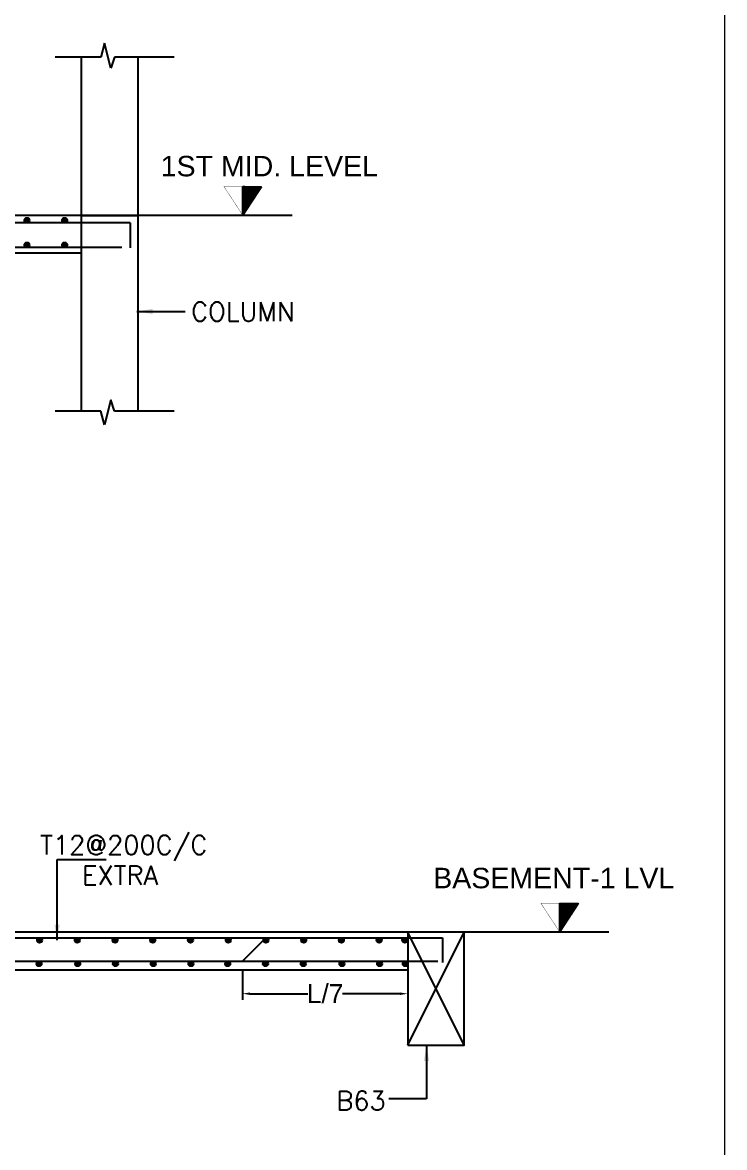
# Model space of a CAD drawing. Header units: metres. Extents: x 1798258 to 2151262, y -74142 to -14742.
# Drawn here: x 2123380 to 2134543, y -47797 to -29917 of the extents above; entities that cross this region are included whole.
import ezdxf
from ezdxf.enums import TextEntityAlignment as Align
from ezdxf.lldxf.tags import DXFTag

# ---------------------------------------------------------------- set-up
doc = ezdxf.new("R2010")
doc.units = ezdxf.units.M
doc.header["$MEASUREMENT"] = 0
for name, color, linetype in [('JW_  BAR', 221, 'Continuous'), ('JW_  SECTION', 4, 'Continuous'), ('JW_LEVEL', 7, 'Continuous')]:
    doc.layers.add(name, color=color, linetype=linetype)
doc.layers.add('S-LINE-1', color=8, linetype='Continuous', lineweight=0)
doc.styles.add('new4', font='micross.ttf')
doc.styles.add('ROMANS', font='arial.ttf')
doc.styles.add('ROMANS-TITLE', font='ROMANS.shx', dxfattribs={"width": 0.8})
tags = doc.linetypes.add('HIDDEN', pattern=[0.375, 0.25, -0.125]).pattern_tags.tags
tags[6:7] = [DXFTag(74, 4), DXFTag(75, 0), DXFTag(340, '0'), DXFTag(46, 1.0), DXFTag(50, 0.0), DXFTag(44, 0.0), DXFTag(45, 0.0)]
tags[4:5] = [DXFTag(74, 4), DXFTag(75, 0), DXFTag(340, '0'), DXFTag(46, 1.0), DXFTag(50, 0.0), DXFTag(44, 0.0), DXFTag(45, 0.0)]
doc.dimstyles.new('100mm', dxfattribs={"dimscale": 100, "dimtxt": 1.5, "dimasz": 1.2, "dimexe": 1, "dimexo": 1, "dimgap": 0.09, "dimtad": 0, "dimdec": 0, "dimzin": 0, "dimdsep": 46, "dimtxsty": 'ROMANS', "dimcen": 0.09, "dimclrd": 8, "dimclre": 8, "dimclrt": 2, "dimadec": 0, "dimazin": 0, "dimtfac": 1, "dimtdec": 0, "dimtofl": 0, "dimtmove": 0, "dimatfit": 3, "dimfxl": 1, "dimtolj": 1, "dimtzin": 0, "dimarcsym": 0})

# ---------------------------------------------------------------- blocks, each defined once
blk = doc.blocks.new('*D26')
at = {"layer": 'Defpoints', "color": 0, "ltscale": 1500, "transparency": 16777216}
for p in [(2126879, -44883, 0), (2129505, -44973, -8968), (2126879, -45353)]:
    blk.add_point(p, dxfattribs=at)
at = {"layer": 'JW_  SECTION', "color": 8, "lineweight": -2, "ltscale": 1500, "transparency": 16777216}
for p, q in [((2126879, -44983), (2126879, -45453)), ((2129505, -45073), (2129505, -45453)), ((2126999, -45353), (2127917, -45353)), ((2129385, -45353), (2128468, -45353))]:
    blk.add_line(p, q, dxfattribs=at)
at = {"layer": 'JW_  SECTION', "color": 8, "ltscale": 1500, "transparency": 16777216}
for points in [[(2126999, -45333), (2126999, -45373), (2126879, -45353)], [(2129385, -45333), (2129385, -45373), (2129505, -45353)]]:
    blk.add_solid(points, dxfattribs=at)
at = {"layer": 'JW_  SECTION', "color": 2, "ltscale": 1500, "transparency": 16777216, "insert": (2128192, -45353), "char_height": 300, "attachment_point": 5, "style": 'ROMANS'}
blk.add_mtext('\\A1;L/7', dxfattribs=at)

msp = doc.modelspace()

# ---------------------------------------------------------------- hatches: boundary and pattern name
at = {"layer": 'JW_  BAR'}
h = msp.add_hatch(color=256, dxfattribs=at)
h.dxf.hatch_style = 1
edge = h.paths.add_edge_path()
edge.add_arc((2123450.5, -33061.5), 40.5, 360, 720)
h = msp.add_hatch(color=256, dxfattribs=at)
h.dxf.hatch_style = 1
edge = h.paths.add_edge_path()
edge.add_arc((2124050.5, -33061.5), 40.5, 360, 720)
h = msp.add_hatch(color=256, dxfattribs=at)
h.dxf.hatch_style = 1
edge = h.paths.add_edge_path()
edge.add_arc((2123450.5, -33453.3), 40.5, 360, 720)
h = msp.add_hatch(color=256, dxfattribs=at)
h.dxf.hatch_style = 1
edge = h.paths.add_edge_path()
edge.add_arc((2124050.5, -33453.3), 40.5, 360, 720)
h = msp.add_hatch(color=256, dxfattribs=at)
h.dxf.hatch_style = 1
edge = h.paths.add_edge_path()
edge.add_arc((2123651.3, -44504), 40.5, 360, 720)
h = msp.add_hatch(color=256, dxfattribs=at)
h.dxf.hatch_style = 1
edge = h.paths.add_edge_path()
edge.add_arc((2124251.3, -44504), 40.5, -180, 180, ccw=False)
h = msp.add_hatch(color=256, dxfattribs=at)
h.dxf.hatch_style = 1
edge = h.paths.add_edge_path()
edge.add_arc((2124851.3, -44504), 40.5, -180, 180, ccw=False)
h = msp.add_hatch(color=256, dxfattribs=at)
h.dxf.hatch_style = 1
edge = h.paths.add_edge_path()
edge.add_arc((2125451.3, -44504), 40.5, -180, 180, ccw=False)
h = msp.add_hatch(color=256, dxfattribs=at)
h.dxf.hatch_style = 1
edge = h.paths.add_edge_path()
edge.add_arc((2126051.3, -44504), 40.5, -180, 180, ccw=False)
h = msp.add_hatch(color=256, dxfattribs=at)
h.dxf.hatch_style = 1
edge = h.paths.add_edge_path()
edge.add_arc((2126651.3, -44504), 40.5, 360, 720)
h = msp.add_hatch(color=256, dxfattribs=at)
h.dxf.hatch_style = 1
edge = h.paths.add_edge_path()
edge.add_arc((2127251.3, -44504), 40.5, 360, 720)
h = msp.add_hatch(color=256, dxfattribs=at)
h.dxf.hatch_style = 1
edge = h.paths.add_edge_path()
edge.add_arc((2127851.3, -44504), 40.5, 360, 720)
h = msp.add_hatch(color=256, dxfattribs=at)
h.dxf.hatch_style = 1
edge = h.paths.add_edge_path()
edge.add_arc((2128451.3, -44504), 40.5, -180, 180, ccw=False)
h = msp.add_hatch(color=256, dxfattribs=at)
h.dxf.hatch_style = 1
edge = h.paths.add_edge_path()
edge.add_arc((2129051.3, -44504), 40.5, -180, 180, ccw=False)
h = msp.add_hatch(color=256, dxfattribs=at)
h.dxf.hatch_style = 1
edge = h.paths.add_edge_path()
edge.add_arc((2129459.6, -44504), 40.5, -180, 180, ccw=False)
h = msp.add_hatch(color=256, dxfattribs=at)
h.dxf.hatch_style = 1
edge = h.paths.add_edge_path()
edge.add_arc((2123643.9, -44876.4), 40.5, 360, 720)
h = msp.add_hatch(color=256, dxfattribs=at)
h.dxf.hatch_style = 1
edge = h.paths.add_edge_path()
edge.add_arc((2124258.8, -44876.4), 40.5, -180, 180, ccw=False)
h = msp.add_hatch(color=256, dxfattribs=at)
h.dxf.hatch_style = 1
edge = h.paths.add_edge_path()
edge.add_arc((2124858.8, -44876.4), 40.5, -180, 180, ccw=False)
h = msp.add_hatch(color=256, dxfattribs=at)
h.dxf.hatch_style = 1
edge = h.paths.add_edge_path()
edge.add_arc((2125458.8, -44876.4), 40.5, -180, 180, ccw=False)
h = msp.add_hatch(color=256, dxfattribs=at)
h.dxf.hatch_style = 1
edge = h.paths.add_edge_path()
edge.add_arc((2126058.8, -44876.4), 40.5, -180, 180, ccw=False)
h = msp.add_hatch(color=256, dxfattribs=at)
h.dxf.hatch_style = 1
edge = h.paths.add_edge_path()
edge.add_arc((2126643.9, -44876.4), 40.5, 360, 720)
h = msp.add_hatch(color=256, dxfattribs=at)
h.dxf.hatch_style = 1
edge = h.paths.add_edge_path()
edge.add_arc((2127243.9, -44876.4), 40.5, 360, 720)
h = msp.add_hatch(color=256, dxfattribs=at)
h.dxf.hatch_style = 1
edge = h.paths.add_edge_path()
edge.add_arc((2127843.9, -44876.4), 40.5, 360, 720)
h = msp.add_hatch(color=256, dxfattribs=at)
h.dxf.hatch_style = 1
edge = h.paths.add_edge_path()
edge.add_arc((2128458.8, -44876.4), 40.5, -180, 180, ccw=False)
h = msp.add_hatch(color=256, dxfattribs=at)
h.dxf.hatch_style = 1
edge = h.paths.add_edge_path()
edge.add_arc((2129058.8, -44876.4), 40.5, -180, 180, ccw=False)
h = msp.add_hatch(color=256, dxfattribs=at)
h.dxf.hatch_style = 1
edge = h.paths.add_edge_path()
edge.add_arc((2129467.1, -44876.4), 40.5, -180, 180, ccw=False)
at = {"layer": 'JW_LEVEL'}
h = msp.add_hatch(dxfattribs=at)
h.set_pattern_fill('ANSI31', color=1, scale=2, style=0)
h.set_pattern_definition([(45, (1290583.3534, 1041360.09482), (-0.176776695297, 0.176776695297), [])])
h.paths.add_polyline_path([(2126883.8, -32983.8), (2126883.8, -32522.7), (2127185.8, -32522.7)])
h = msp.add_hatch(dxfattribs=at)
h.set_pattern_fill('ANSI31', color=1, scale=2, style=0)
h.set_pattern_definition([(45, (1238739.44398, 1029970.3846), (-0.176776695297, 0.176776695297), [])])
h.paths.add_polyline_path([(2131922.9, -44373.5), (2131922.9, -43912.4), (2132224.9, -43912.4)])

# ---------------------------------------------------------------- linework, layer by layer
at = {"layer": 'JW_  BAR'}
for p, q in [((2123410, -33061.5, -54176), (2123491, -33061.5, -54176)), ((2123450.5, -33021, -54176), (2123450.5, -33102, -54176)), ((2124010, -33061.5, -54176), (2124091, -33061.5, -54176)), ((2124050.5, -33021, -54176), (2124050.5, -33102, -54176)), ((2123450.5, -33412.8, -54176), (2123450.5, -33493.8, -54176)), ((2124050.5, -33412.8, -54176), (2124050.5, -33493.8, -54176)), ((2123410, -33453.3, -54176), (2123491, -33453.3, -54176)), ((2124010, -33453.3, -54176), (2124091, -33453.3, -54176)), ((2123610.8, -44504, -54176), (2123691.8, -44504, -54176)), ((2123651.3, -44463.5, -54176), (2123651.3, -44544.5, -54176)), ((2124291.8, -44504, -54176), (2124210.8, -44504, -54176)), ((2124251.3, -44463.5, -54176), (2124251.3, -44544.5, -54176)), ((2124891.8, -44504, -54176), (2124810.8, -44504, -54176)), ((2124851.3, -44463.5, -54176), (2124851.3, -44544.5, -54176)), ((2125491.8, -44504, -54176), (2125410.8, -44504, -54176)), ((2125451.3, -44463.5, -54176), (2125451.3, -44544.5, -54176)), ((2126091.8, -44504, -54176), (2126010.8, -44504, -54176)), ((2126051.3, -44463.5, -54176), (2126051.3, -44544.5, -54176)), ((2126610.8, -44504, -54176), (2126691.8, -44504, -54176)), ((2126651.3, -44463.5, -54176), (2126651.3, -44544.5, -54176)), ((2127210.8, -44504, -54176), (2127291.8, -44504, -54176)), ((2127251.3, -44463.5, -54176), (2127251.3, -44544.5, -54176)), ((2127810.8, -44504, -54176), (2127891.8, -44504, -54176)), ((2127851.3, -44463.5, -54176), (2127851.3, -44544.5, -54176)), ((2128491.8, -44504, -54176), (2128410.8, -44504, -54176)), ((2128451.3, -44463.5, -54176), (2128451.3, -44544.5, -54176)), ((2129091.8, -44504, -54176), (2129010.8, -44504, -54176)), ((2129051.3, -44463.5, -54176), (2129051.3, -44544.5, -54176)), ((2129500.1, -44504, -54176), (2129419.1, -44504, -54176)), ((2129459.6, -44463.5, -54176), (2129459.6, -44544.5, -54176)), ((2123603.4, -44876.4, -54176), (2123684.4, -44876.4, -54176)), ((2123643.9, -44835.9, -54176), (2123643.9, -44916.9, -54176)), ((2124299.3, -44876.4, -54176), (2124218.3, -44876.4, -54176)), ((2124258.8, -44835.9, -54176), (2124258.8, -44916.9, -54176)), ((2124899.3, -44876.4, -54176), (2124818.3, -44876.4, -54176)), ((2124858.8, -44835.9, -54176), (2124858.8, -44916.9, -54176)), ((2125499.3, -44876.4, -54176), (2125418.3, -44876.4, -54176)), ((2125458.8, -44835.9, -54176), (2125458.8, -44916.9, -54176)), ((2126099.3, -44876.4, -54176), (2126018.3, -44876.4, -54176)), ((2126058.8, -44835.9, -54176), (2126058.8, -44916.9, -54176)), ((2126603.4, -44876.4, -54176), (2126684.4, -44876.4, -54176)), ((2126643.9, -44835.9, -54176), (2126643.9, -44916.9, -54176)), ((2127203.4, -44876.4, -54176), (2127284.4, -44876.4, -54176)), ((2127243.9, -44835.9, -54176), (2127243.9, -44916.9, -54176)), ((2127803.4, -44876.4, -54176), (2127884.4, -44876.4, -54176)), ((2127843.9, -44835.9, -54176), (2127843.9, -44916.9, -54176)), ((2128499.3, -44876.4, -54176), (2128418.3, -44876.4, -54176)), ((2128458.8, -44835.9, -54176), (2128458.8, -44916.9, -54176)), ((2129099.3, -44876.4, -54176), (2129018.3, -44876.4, -54176)), ((2129058.8, -44835.9, -54176), (2129058.8, -44916.9, -54176)), ((2129507.6, -44876.4, -54176), (2129426.6, -44876.4, -54176)), ((2129467.1, -44835.9, -54176), (2129467.1, -44916.9, -54176))]:
    msp.add_line(p, q, dxfattribs=at)
at = {"layer": 'JW_  BAR', "ltscale": 1500}
for p, q in [((2125091.2, -33102, -54176), (2110940.8, -33102, -54176)), ((2125091.2, -33102, -54176), (2125091.2, -33498.3, -54176)), ((2124957.4, -33493.8, -54176), (2117493.7, -33493.8, -54176)), ((2120580.1, -44463.5, -54176), (2130060.5, -44463.5, -63144.1)), ((2127251.3, -44463.5, -54176), (2126883.5, -44831.3, -54176)), ((2130060.5, -44463.5, -63144.1), (2130060.5, -44859.2, -63144.1))]:
    msp.add_line(p, q, dxfattribs=at)
at = {"layer": 'JW_  BAR', "ltscale": 1500, "elevation": -54176, "flags": 128}
msp.add_lwpolyline([(2120586.5, -44835.9), (2129986.7, -44835.9)], dxfattribs=at)
at = {"layer": 'JW_  BAR'}
for centre in [(2123450.5, -33061.5, -54176), (2124050.5, -33061.5, -54176), (2123450.5, -33453.3, -54176), (2124050.5, -33453.3, -54176), (2123651.3, -44504, -54176), (2124251.3, -44504, -54176), (2124851.3, -44504, -54176), (2125451.3, -44504, -54176), (2126051.3, -44504, -54176), (2126651.3, -44504, -54176), (2127251.3, -44504, -54176), (2127851.3, -44504, -54176), (2128451.3, -44504, -54176), (2129051.3, -44504, -54176), (2129459.6, -44504, -54176), (2123643.9, -44876.4, -54176), (2124258.8, -44876.4, -54176), (2124858.8, -44876.4, -54176), (2125458.8, -44876.4, -54176), (2126058.8, -44876.4, -54176), (2126643.9, -44876.4, -54176), (2127243.9, -44876.4, -54176), (2127843.9, -44876.4, -54176), (2128458.8, -44876.4, -54176), (2129058.8, -44876.4, -54176), (2129467.1, -44876.4, -54176)]:
    msp.add_circle(centre, 40.5, dxfattribs=at)
at = {"layer": 'JW_  SECTION', "color": 8, "ltscale": 4500}
for p, q in [((2124685, -30247.5, -54176), (2124623.2, -30465.7, -54176)), ((2124785.2, -30644.6, -54176), (2124685, -30247.5, -54176)), ((2124623.2, -30465.7, -54176), (2123898.9, -30465.7, -54176)), ((2124844.3, -30465.7, -54176), (2124785.2, -30644.6, -54176)), ((2125793.5, -30465.7, -54176), (2124844.3, -30465.7, -54176)), ((2124785.2, -35916.8, -54176), (2124685, -36313.9, -54176)), ((2124844.3, -36095.7, -54176), (2124785.2, -35916.8, -54176)), ((2124623.2, -36095.7, -54176), (2123898.9, -36095.7, -54176)), ((2124685, -36313.9, -54176), (2124623.2, -36095.7, -54176)), ((2125793.5, -36095.7, -54176), (2124844.3, -36095.7, -54176))]:
    msp.add_line(p, q, dxfattribs=at)
at = {"layer": 'JW_  SECTION', "ltscale": 4500}
for p, q in [((2124315.9, -36095.7, -54176), (2124315.9, -30465.7, -54176)), ((2125215.9, -30465.7, -54176), (2125215.9, -36095.7, -54176)), ((2125215.9, -32983.8, -54176), (2118015.9, -32983.8, -54176)), ((2124315.9, -32983.8, -54176), (2125215.9, -32983.8, -54176)), ((2124315.9, -33583.8, -54176), (2119851.6, -33583.8, -54176))]:
    msp.add_line(p, q, dxfattribs=at)
at = {"layer": 'JW_  SECTION', "color": 8, "linetype": 'HIDDEN', "ltscale": 700}
for p, q in [((2127665.7, -32983.8, -54176), (2125215.9, -32983.8, -54176)), ((2132704.8, -44373.5, -63144.1), (2129505, -44373.5, -63144.1))]:
    msp.add_line(p, q, dxfattribs=at)
at = {"layer": 'JW_  SECTION', "color": 8, "ltscale": 1500}
for p, q in [((2129505, -46173.5, -54176), (2130405, -44373.5, -54176)), ((2130405, -46173.5, -54176), (2129505, -44373.5, -54176))]:
    msp.add_line(p, q, dxfattribs=at)
at = {"layer": 'JW_  SECTION', "ltscale": 1500}
msp.add_line((2120629.5, -44973.5, -54176), (2129505, -44973.5, -63144.1), dxfattribs=at)
at = {"layer": 'JW_  SECTION', "ltscale": 1500, "elevation": -54176, "flags": 128}
msp.add_lwpolyline([(2129505, -44373.5), (2120805, -44373.5), (2120805, -43893.5), (2120055, -43893.5), (2120055, -43413.5), (2119305, -43413.5), (2119305, -42933.5), (2118555, -42933.5), (2118555, -42933.5)], dxfattribs=at)
at = {"layer": 'JW_  SECTION', "ltscale": 4500, "elevation": -54176}
msp.add_lwpolyline([(2129505, -46173.5), (2130405, -46173.5), (2130405, -44373.5), (2129505, -44373.5)], close=True, dxfattribs=at)
at = {"layer": 'JW_LEVEL', "color": 7}
for p, q in [((2126883.8, -32983.8, -54176), (2126883.8, -32522.7, -54176)), ((2131922.9, -44373.5, -63144.1), (2131922.9, -43912.4, -63144.1))]:
    msp.add_line(p, q, dxfattribs=at)
at = {"layer": 'JW_LEVEL', "color": 7, "const_width": 5, "elevation": -54176}
for points in [[(2126581.8, -32522.7), (2127185.8, -32522.7), (2126883.8, -32983.8), (2126883.8, -32983.8)], [(2131620.9, -43912.4), (2132224.9, -43912.4), (2131922.9, -44373.5), (2131922.9, -44373.5)]]:
    msp.add_lwpolyline(points, close=True, dxfattribs=at)
at = {"layer": 'S-LINE-1'}
msp.add_lwpolyline([(2103408.7, -19163.9), (2134543.1, -19163.9), (2134543.1, -55766.9), (2103408.7, -55766.9)], close=True, dxfattribs=at)

# ---------------------------------------------------------------- texts
at = {"layer": 'JW_  SECTION', "color": 2, "style": 'ROMANS-TITLE'}
for s, p in [('COLUMN', (2126884, -34511.3, -63144.1)), ('T12@200C/C ', (2125092.4, -42990.4, -66313)), ('EXTRA', (2124930.3, -43472.2, -66313)), ('B63', (2128762.9, -47053.4, -54176))]:
    msp.add_text(s, height=300, dxfattribs=at).set_placement(p, align=Align.MIDDLE_CENTER)
at = {"layer": 'JW_LEVEL', "color": 100, "style": 'new4'}
for s, p in [('1ST MID. LEVEL', (2125576.9, -32362.2, -54176)), ('BASEMENT-1 LVL', (2129910.6, -43677.1, -54176))]:
    msp.add_text(s, height=325, dxfattribs=at).set_placement(p)

# ---------------------------------------------------------------- dimensions: what is measured, and where the dimension line sits
at = {"layer": 'JW_  SECTION', "ltscale": 1500}
dim = msp.add_linear_dim(base=(2126879.2, -45353.2, -54176), p1=(2129505, -44973.5, -63144.1), p2=(2126879.2, -44883.5, -54176), angle=180, text='L/7', dimstyle='100mm', override={"dimtxt": 3}, dxfattribs=at)
dim.commit()
dim.dimension.update_dxf_attribs({"geometry": '*D26', "text_midpoint": (2128192.1, -45353.2, -54176)})

# ---------------------------------------------------------------- leaders
at = {"layer": 'JW_  SECTION', "ltscale": 4500}
for points in [[(2125199.8, -34510, -54176), (2125965.5, -34510, -54176)], [(2123929.9, -44504, -57344.8), (2123929.9, -43217.9, -57344.8), (2124711.4, -43217.9, -57344.8)], [(2129805, -46173.5, -54176), (2129805, -47023.8, -54176), (2129202.9, -47023.8, -54176)]]:
    msp.add_leader(points, dimstyle='100mm', override={"dimasz": 2.5, "dimfxl": 0.18, "dimtfill": 1, "dimarcsym": 2}, dxfattribs=at)

doc.saveas('drawing.dxf')
